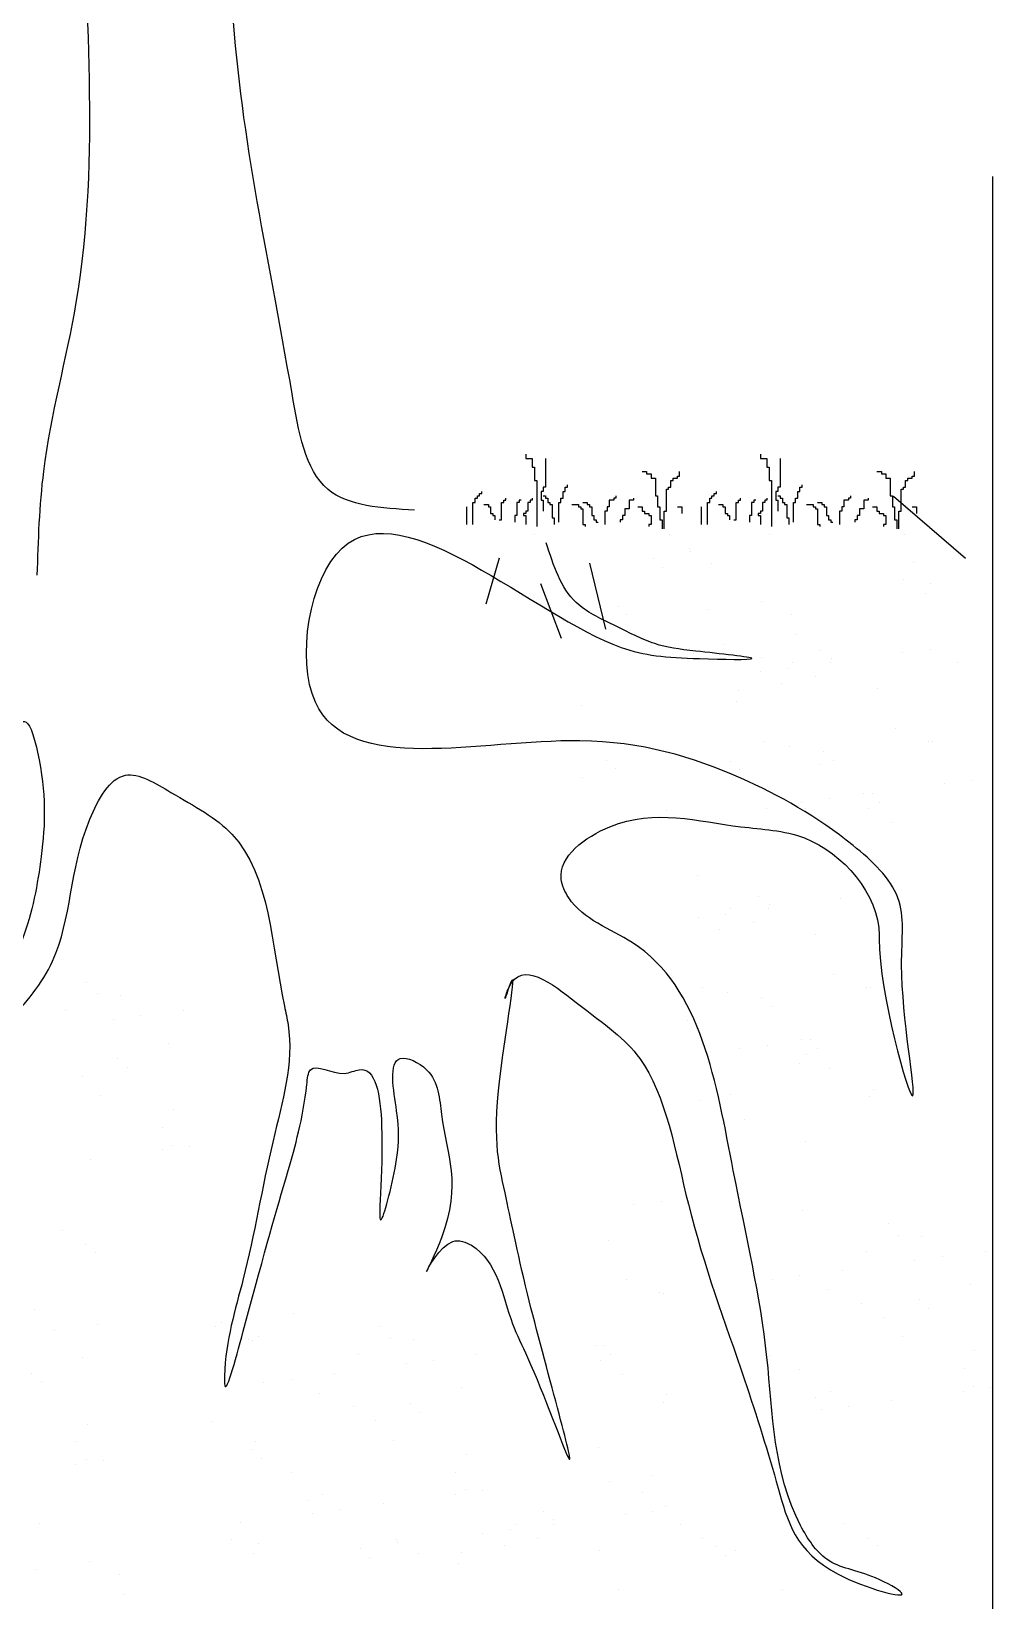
# Model space of a CAD drawing. Extents: x 109 to 4309, y -673 to 2245.
# Drawn here: x 3311 to 3674, y 600 to 1193 of the extents above; entities that cross this region are included whole.
import ezdxf

# ---------------------------------------------------------------- set-up
doc = ezdxf.new("R2010")
doc.units = 0
doc.header["$MEASUREMENT"] = 0
doc.layers.add('STAIR', color=140, linetype='CONTINUOUS')
doc.layers.add('TREE', color=3, linetype='CONTINUOUS')

msp = doc.modelspace()

# ---------------------------------------------------------------- linework, layer by layer
at = {"layer": 'STAIR', "linetype": 'CONTINUOUS'}
msp.add_line((3674.32, 1138.64), (3674.32, 469.79), dxfattribs=at)
at = {"layer": 'TREE', "linetype": 'CONTINUOUS'}
for p, q in [((3497.67, 1033.59), (3497.67, 1031.93)), ((3586.45, 1033.59), (3586.45, 1031.93)), ((3497.67, 1031.93), (3500.17, 1031.93)), ((3500.17, 1031.93), (3500.17, 1028.6)), ((3500.17, 1028.6), (3501, 1028.6)), ((3501, 1028.6), (3501, 1023.62)), ((3505.16, 1031.93), (3505.16, 1021.13)), ((3586.45, 1031.93), (3588.95, 1031.93)), ((3588.95, 1031.93), (3588.95, 1028.6)), ((3588.95, 1028.6), (3589.78, 1028.6)), ((3589.78, 1028.6), (3589.78, 1023.62)), ((3593.94, 1031.93), (3593.94, 1021.13)), ((3501, 1023.62), (3501.83, 1023.62)), ((3501.83, 1023.62), (3501.83, 1006.17)), ((3505.16, 1021.13), (3504.33, 1021.13)), ((3504.33, 1021.13), (3504.33, 1019.46)), ((3512.65, 1019.46), (3512.65, 1021.13)), ((3512.65, 1021.13), (3513.48, 1021.13)), ((3513.48, 1021.13), (3513.48, 1021.96)), ((3541.77, 1026.94), (3543.43, 1026.94)), ((3543.43, 1026.94), (3543.43, 1026.11)), ((3543.43, 1026.11), (3545.1, 1026.11)), ((3545.1, 1026.11), (3545.1, 1024.45)), ((3545.1, 1024.45), (3546.76, 1024.45)), ((3546.76, 1024.45), (3546.76, 1017.8)), ((3551.75, 1020.29), (3551.75, 1021.13)), ((3551.75, 1021.13), (3552.59, 1021.13)), ((3552.59, 1021.13), (3552.59, 1023.62)), ((3552.59, 1023.62), (3553.42, 1023.62)), ((3553.42, 1023.62), (3553.42, 1024.45)), ((3553.42, 1024.45), (3555.08, 1024.45)), ((3555.08, 1024.45), (3555.08, 1025.28)), ((3555.08, 1025.28), (3555.91, 1025.28)), ((3555.91, 1025.28), (3555.91, 1026.94)), ((3589.78, 1023.62), (3590.61, 1023.62)), ((3590.61, 1023.62), (3590.61, 1006.17)), ((3593.94, 1021.13), (3593.11, 1021.13)), ((3593.11, 1021.13), (3593.11, 1019.46)), ((3601.43, 1019.46), (3601.43, 1021.13)), ((3601.43, 1021.13), (3602.26, 1021.13)), ((3602.26, 1021.13), (3602.26, 1021.96)), ((3630.55, 1026.94), (3632.22, 1026.94)), ((3632.22, 1026.94), (3632.22, 1026.11)), ((3632.22, 1026.11), (3633.88, 1026.11)), ((3633.88, 1026.11), (3633.88, 1024.45)), ((3633.88, 1024.45), (3635.54, 1024.45)), ((3635.54, 1024.45), (3635.54, 1017.8)), ((3640.54, 1020.29), (3640.54, 1021.13)), ((3640.54, 1021.13), (3641.37, 1021.13)), ((3641.37, 1021.13), (3641.37, 1023.62)), ((3641.37, 1023.62), (3642.2, 1023.62)), ((3642.2, 1023.62), (3642.2, 1024.45)), ((3642.2, 1024.45), (3643.87, 1024.45)), ((3643.87, 1024.45), (3643.87, 1025.28)), ((3643.87, 1025.28), (3644.7, 1025.28)), ((3644.7, 1025.28), (3644.7, 1026.94)), ((3477.7, 1007), (3477.7, 1015.31)), ((3477.7, 1015.31), (3478.53, 1015.31)), ((3478.53, 1015.31), (3478.53, 1016.97)), ((3478.53, 1016.97), (3479.37, 1016.97)), ((3479.37, 1016.97), (3479.37, 1017.8)), ((3479.37, 1017.8), (3480.2, 1017.8)), ((3480.2, 1017.8), (3480.2, 1018.63)), ((3480.2, 1018.63), (3481.03, 1018.63)), ((3481.03, 1018.63), (3481.03, 1019.46)), ((3488.52, 1008.66), (3488.52, 1015.31)), ((3488.52, 1015.31), (3489.35, 1015.31)), ((3489.35, 1015.31), (3489.35, 1016.14)), ((3489.35, 1016.14), (3490.18, 1016.14)), ((3490.18, 1016.14), (3490.18, 1016.97)), ((3495.17, 1015.31), (3494.34, 1015.31)), ((3494.34, 1015.31), (3494.34, 1010.32)), ((3496.01, 1016.14), (3495.17, 1016.14)), ((3495.17, 1016.14), (3495.17, 1015.31)), ((3499.33, 1015.31), (3498.5, 1015.31)), ((3498.5, 1015.31), (3498.5, 1011.99)), ((3500.17, 1016.14), (3499.33, 1016.14)), ((3499.33, 1016.14), (3499.33, 1015.31)), ((3500.17, 1016.97), (3500.17, 1016.14)), ((3504.33, 1019.46), (3503.5, 1019.46)), ((3503.5, 1019.46), (3503.5, 1016.14)), ((3503.5, 1016.14), (3504.33, 1016.14)), ((3504.33, 1017.8), (3505.16, 1017.8)), ((3504.33, 1016.14), (3504.33, 1011.99)), ((3505.16, 1017.8), (3505.16, 1016.97)), ((3505.16, 1016.97), (3505.99, 1016.97)), ((3505.99, 1016.97), (3505.99, 1015.31)), ((3505.99, 1015.31), (3506.82, 1015.31)), ((3506.82, 1015.31), (3506.82, 1014.48)), ((3510.15, 1007.83), (3510.15, 1015.31)), ((3510.15, 1015.31), (3510.98, 1015.31)), ((3510.98, 1015.31), (3510.98, 1016.97)), ((3510.98, 1016.97), (3511.82, 1016.97)), ((3511.82, 1016.97), (3511.82, 1019.46)), ((3511.82, 1019.46), (3512.65, 1019.46)), ((3519.3, 1015.31), (3520.97, 1015.31)), ((3520.97, 1015.31), (3520.97, 1014.48)), ((3530.95, 1016.14), (3529.29, 1016.14)), ((3529.29, 1016.14), (3529.29, 1013.65)), ((3531.78, 1016.97), (3530.95, 1016.97)), ((3530.95, 1016.97), (3530.95, 1016.14)), ((3531.78, 1017.8), (3531.78, 1016.97)), ((3538.44, 1016.14), (3536.78, 1016.14)), ((3536.78, 1016.14), (3536.78, 1012.82)), ((3538.44, 1016.97), (3538.44, 1016.14)), ((3546.76, 1017.8), (3547.59, 1017.8)), ((3547.59, 1017.8), (3547.59, 1013.65)), ((3550.92, 1011.99), (3550.92, 1020.29)), ((3550.92, 1020.29), (3551.75, 1020.29)), ((3566.49, 1007), (3566.49, 1015.31)), ((3566.49, 1015.31), (3567.32, 1015.31)), ((3567.32, 1015.31), (3567.32, 1016.97)), ((3567.32, 1016.97), (3568.15, 1016.97)), ((3568.15, 1016.97), (3568.15, 1017.8)), ((3568.15, 1017.8), (3568.98, 1017.8)), ((3568.98, 1017.8), (3568.98, 1018.63)), ((3568.98, 1018.63), (3569.81, 1018.63)), ((3569.81, 1018.63), (3569.81, 1019.46)), ((3577.3, 1008.66), (3577.3, 1015.31)), ((3577.3, 1015.31), (3578.13, 1015.31)), ((3578.13, 1015.31), (3578.13, 1016.14)), ((3578.13, 1016.14), (3578.97, 1016.14)), ((3578.97, 1016.14), (3578.97, 1016.97)), ((3583.96, 1015.31), (3583.13, 1015.31)), ((3583.13, 1015.31), (3583.13, 1010.32)), ((3584.79, 1016.14), (3583.96, 1016.14)), ((3583.96, 1016.14), (3583.96, 1015.31)), ((3588.12, 1015.31), (3587.29, 1015.31)), ((3587.29, 1015.31), (3587.29, 1011.99)), ((3588.95, 1016.14), (3588.12, 1016.14)), ((3588.12, 1016.14), (3588.12, 1015.31)), ((3588.95, 1016.97), (3588.95, 1016.14)), ((3593.11, 1019.46), (3592.28, 1019.46)), ((3592.28, 1019.46), (3592.28, 1016.14)), ((3592.28, 1016.14), (3593.11, 1016.14)), ((3593.11, 1017.8), (3593.94, 1017.8)), ((3593.11, 1016.14), (3593.11, 1011.99)), ((3593.94, 1017.8), (3593.94, 1016.97)), ((3593.94, 1016.97), (3594.77, 1016.97)), ((3594.77, 1016.97), (3594.77, 1015.31)), ((3594.77, 1015.31), (3595.61, 1015.31)), ((3595.61, 1015.31), (3595.61, 1014.48)), ((3598.93, 1007.83), (3598.93, 1015.31)), ((3598.93, 1015.31), (3599.77, 1015.31)), ((3599.77, 1015.31), (3599.77, 1016.97)), ((3599.77, 1016.97), (3600.6, 1016.97)), ((3600.6, 1016.97), (3600.6, 1019.46)), ((3600.6, 1019.46), (3601.43, 1019.46)), ((3608.09, 1015.31), (3609.75, 1015.31)), ((3609.75, 1015.31), (3609.75, 1014.48)), ((3619.74, 1016.14), (3618.07, 1016.14)), ((3618.07, 1016.14), (3618.07, 1013.65)), ((3620.57, 1016.97), (3619.74, 1016.97)), ((3619.74, 1016.97), (3619.74, 1016.14)), ((3620.57, 1017.8), (3620.57, 1016.97)), ((3627.22, 1016.14), (3625.56, 1016.14)), ((3625.56, 1016.14), (3625.56, 1012.82)), ((3627.22, 1016.97), (3627.22, 1016.14)), ((3635.54, 1017.8), (3636.38, 1017.8)), ((3636.38, 1017.8), (3636.38, 1013.65)), ((3639.71, 1011.99), (3639.71, 1020.29)), ((3639.71, 1020.29), (3640.54, 1020.29)), ((3475.21, 1013.65), (3475.21, 1007)), ((3481.86, 1014.48), (3483.53, 1014.48)), ((3483.53, 1014.48), (3483.53, 1013.65)), ((3483.53, 1013.65), (3484.36, 1013.65)), ((3484.36, 1013.65), (3484.36, 1011.16)), ((3484.36, 1011.16), (3485.19, 1011.16)), ((3485.19, 1011.16), (3485.19, 1010.32)), ((3485.19, 1010.32), (3486.02, 1010.32)), ((3486.02, 1010.32), (3486.02, 1008.66)), ((3494.34, 1010.32), (3493.51, 1010.32)), ((3493.51, 1010.32), (3493.51, 1007.83)), ((3497.67, 1011.16), (3496.84, 1011.16)), ((3496.84, 1011.16), (3496.84, 1010.32)), ((3496.84, 1010.32), (3497.67, 1010.32)), ((3498.5, 1011.99), (3497.67, 1011.99)), ((3497.67, 1011.99), (3497.67, 1011.16)), ((3497.67, 1010.32), (3497.67, 1007)), ((3506.82, 1014.48), (3507.66, 1014.48)), ((3507.66, 1014.48), (3507.66, 1009.49)), ((3507.66, 1009.49), (3508.49, 1009.49)), ((3508.49, 1009.49), (3508.49, 1007)), ((3515.14, 1014.48), (3517.64, 1014.48)), ((3517.64, 1014.48), (3517.64, 1013.65)), ((3517.64, 1013.65), (3518.47, 1013.65)), ((3518.47, 1013.65), (3518.47, 1012.82)), ((3518.47, 1012.82), (3519.3, 1012.82)), ((3519.3, 1012.82), (3519.3, 1007)), ((3520.97, 1014.48), (3521.8, 1014.48)), ((3521.8, 1014.48), (3521.8, 1013.65)), ((3521.8, 1013.65), (3522.63, 1013.65)), ((3522.63, 1013.65), (3522.63, 1010.32)), ((3522.63, 1010.32), (3523.46, 1010.32)), ((3523.46, 1010.32), (3523.46, 1008.66)), ((3528.46, 1011.99), (3527.62, 1011.99)), ((3527.62, 1011.99), (3527.62, 1007)), ((3529.29, 1013.65), (3528.46, 1013.65)), ((3528.46, 1013.65), (3528.46, 1011.99)), ((3535.11, 1010.32), (3534.28, 1010.32)), ((3534.28, 1010.32), (3534.28, 1008.66)), ((3536.78, 1012.82), (3535.11, 1012.82)), ((3535.11, 1012.82), (3535.11, 1010.32)), ((3540.1, 1013.65), (3541.77, 1013.65)), ((3541.77, 1013.65), (3541.77, 1011.99)), ((3541.77, 1011.99), (3542.6, 1011.99)), ((3542.6, 1011.99), (3542.6, 1011.16)), ((3542.6, 1011.16), (3544.27, 1011.16)), ((3544.27, 1011.16), (3544.27, 1010.32)), ((3544.27, 1010.32), (3545.1, 1010.32)), ((3545.1, 1010.32), (3545.1, 1007)), ((3547.59, 1013.65), (3548.43, 1013.65)), ((3548.43, 1013.65), (3548.43, 1008.66)), ((3550.09, 1005.34), (3550.09, 1011.99)), ((3550.09, 1011.99), (3550.92, 1011.99)), ((3555.08, 1013.65), (3556.75, 1013.65)), ((3556.75, 1013.65), (3556.75, 1011.16)), ((3563.99, 1013.65), (3563.99, 1007)), ((3570.65, 1014.48), (3572.31, 1014.48)), ((3572.31, 1014.48), (3572.31, 1013.65)), ((3572.31, 1013.65), (3573.14, 1013.65)), ((3573.14, 1013.65), (3573.14, 1011.16)), ((3573.14, 1011.16), (3573.97, 1011.16)), ((3573.97, 1011.16), (3573.97, 1010.32)), ((3573.97, 1010.32), (3574.81, 1010.32)), ((3574.81, 1010.32), (3574.81, 1008.66)), ((3583.13, 1010.32), (3582.29, 1010.32)), ((3582.29, 1010.32), (3582.29, 1007.83)), ((3586.45, 1011.16), (3585.62, 1011.16)), ((3585.62, 1011.16), (3585.62, 1010.32)), ((3585.62, 1010.32), (3586.45, 1010.32)), ((3587.29, 1011.99), (3586.45, 1011.99)), ((3586.45, 1011.99), (3586.45, 1011.16)), ((3586.45, 1010.32), (3586.45, 1007)), ((3595.61, 1014.48), (3596.44, 1014.48)), ((3596.44, 1014.48), (3596.44, 1009.49)), ((3596.44, 1009.49), (3597.27, 1009.49)), ((3597.27, 1009.49), (3597.27, 1007)), ((3603.93, 1014.48), (3606.42, 1014.48)), ((3606.42, 1014.48), (3606.42, 1013.65)), ((3606.42, 1013.65), (3607.26, 1013.65)), ((3607.26, 1013.65), (3607.26, 1012.82)), ((3607.26, 1012.82), (3608.09, 1012.82)), ((3608.09, 1012.82), (3608.09, 1007)), ((3609.75, 1014.48), (3610.58, 1014.48)), ((3610.58, 1014.48), (3610.58, 1013.65)), ((3610.58, 1013.65), (3611.42, 1013.65)), ((3611.42, 1013.65), (3611.42, 1010.32)), ((3611.42, 1010.32), (3612.25, 1010.32)), ((3612.25, 1010.32), (3612.25, 1008.66)), ((3617.24, 1011.99), (3616.41, 1011.99)), ((3616.41, 1011.99), (3616.41, 1007)), ((3618.07, 1013.65), (3617.24, 1013.65)), ((3617.24, 1013.65), (3617.24, 1011.99)), ((3623.9, 1010.32), (3623.06, 1010.32)), ((3623.06, 1010.32), (3623.06, 1008.66)), ((3625.56, 1012.82), (3623.9, 1012.82)), ((3623.9, 1012.82), (3623.9, 1010.32)), ((3628.89, 1013.65), (3630.55, 1013.65)), ((3630.55, 1013.65), (3630.55, 1011.99)), ((3630.55, 1011.99), (3631.38, 1011.99)), ((3631.38, 1011.99), (3631.38, 1011.16)), ((3631.38, 1011.16), (3633.05, 1011.16)), ((3633.05, 1011.16), (3633.05, 1010.32)), ((3633.05, 1010.32), (3633.88, 1010.32)), ((3633.88, 1010.32), (3633.88, 1007)), ((3636.38, 1013.65), (3637.21, 1013.65)), ((3637.21, 1013.65), (3637.21, 1008.66)), ((3638.87, 1005.34), (3638.87, 1011.99)), ((3638.87, 1011.99), (3639.71, 1011.99)), ((3643.87, 1013.65), (3645.53, 1013.65)), ((3645.53, 1013.65), (3645.53, 1011.16)), ((3487.69, 1008.66), (3488.52, 1008.66)), ((3500.99, 1003.26), (3500.99, 1003.26)), ((3519.3, 1007), (3520.14, 1007)), ((3520.14, 1007), (3520.14, 1006.17)), ((3523.46, 1008.66), (3524.3, 1008.66)), ((3524.3, 1008.66), (3524.3, 1007.83)), ((3524.3, 1007.83), (3525.13, 1007.83)), ((3534.28, 1008.66), (3533.45, 1008.66)), ((3533.45, 1008.66), (3533.45, 1007.83)), ((3545.1, 1007), (3544.27, 1007)), ((3544.27, 1007), (3544.27, 1006.17)), ((3548.43, 1008.66), (3549.26, 1008.66)), ((3549.26, 1008.66), (3549.26, 1005.34)), ((3576.47, 1008.66), (3577.3, 1008.66)), ((3589.78, 1003.26), (3589.78, 1003.26)), ((3608.09, 1007), (3608.92, 1007)), ((3608.92, 1007), (3608.92, 1006.17)), ((3612.25, 1008.66), (3613.08, 1008.66)), ((3613.08, 1008.66), (3613.08, 1007.83)), ((3613.08, 1007.83), (3613.91, 1007.83)), ((3623.06, 1008.66), (3622.23, 1008.66)), ((3622.23, 1008.66), (3622.23, 1007.83)), ((3633.88, 1007), (3633.05, 1007)), ((3633.05, 1007), (3633.05, 1006.17)), ((3637.21, 1008.66), (3638.04, 1008.66)), ((3638.04, 1008.66), (3638.04, 1005.34)), ((3552.15, 1003.02), (3552.15, 1003.02)), ((3559.48, 997.72), (3559.48, 997.72)), ((3640.94, 1003.02), (3640.94, 1003.02)), ((3545.88, 994.05), (3545.88, 994.05)), ((3559.83, 996.61), (3559.83, 996.61)), ((3567.91, 992.35), (3567.91, 992.35)), ((3644.2, 992.58), (3644.2, 992.58)), ((3549.56, 990.67), (3549.56, 990.67)), ((3640.63, 986.21), (3640.63, 986.21)), ((3649.07, 980.84), (3649.07, 980.84)), ((3650.92, 984.54), (3650.92, 984.54)), ((3532.86, 975.91), (3532.86, 975.91)), ((3566.96, 974.73), (3566.96, 974.73)), ((3586.88, 977.85), (3586.88, 977.85)), ((3535.99, 972.9), (3535.99, 972.9)), ((3598.27, 973.01), (3598.27, 973.01)), ((3573.04, 961.71), (3573.04, 961.71)), ((3600.2, 965.29), (3600.2, 965.29)), ((3546.37, 958.2), (3546.37, 958.2)), ((3556.78, 959.57), (3556.78, 959.57)), ((3561.09, 958.07), (3561.09, 958.07)), ((3586.87, 956.49), (3586.87, 956.49)), ((3609.24, 959.4), (3609.24, 959.4)), ((3613.32, 956.44), (3613.32, 956.44)), ((3640.24, 958.37), (3640.24, 958.37)), ((3650.65, 959.74), (3650.65, 959.74)), ((3586.4, 951.28), (3586.4, 951.28)), ((3596.81, 952.65), (3596.81, 952.65)), ((3598.77, 954.68), (3598.77, 954.68)), ((3613.07, 954.8), (3613.07, 954.8)), ((3661.05, 954.79), (3661.05, 954.79)), ((3578.31, 944.21), (3578.31, 944.21)), ((3594.43, 946.88), (3594.43, 946.88)), ((3607.2, 949.31), (3607.2, 949.31)), ((3630.66, 944.88), (3630.66, 944.88)), ((3518.62, 938.39), (3518.62, 938.39)), ((3577.32, 939.94), (3577.32, 939.94)), ((3637.57, 929.96), (3637.57, 929.96)), ((3587.87, 924.86), (3587.87, 924.86)), ((3597.42, 922.98), (3597.42, 922.98)), ((3610.37, 921.09), (3610.37, 921.09)), ((3650.16, 924.98), (3650.16, 924.98)), ((3651.44, 924.93), (3651.44, 924.93)), ((3528.14, 917.86), (3528.14, 917.86)), ((3531.82, 914.48), (3531.82, 914.48)), ((3575.24, 917.28), (3575.24, 917.28)), ((3578.37, 914.26), (3578.37, 914.26)), ((3609.34, 916.09), (3609.34, 916.09)), ((3614.05, 917.71), (3614.05, 917.71)), ((3519.24, 911.23), (3519.24, 911.23)), ((3655.96, 908.82), (3655.96, 908.82)), ((3666.37, 910.2), (3666.37, 910.2)), ((3612.53, 903.11), (3612.53, 903.11)), ((3625.65, 905.14), (3625.65, 905.14)), ((3628.79, 905.25), (3628.79, 905.25)), ((3551.12, 898.77), (3551.12, 898.77)), ((3588.75, 899.57), (3588.75, 899.57)), ((3599.16, 900.94), (3599.16, 900.94)), ((3602.12, 901.74), (3602.12, 901.74)), ((3603.47, 899.44), (3603.47, 899.44)), ((3627.51, 899.61), (3627.51, 899.61)), ((3631.45, 901.77), (3631.45, 901.77)), ((3635.95, 894.24), (3635.95, 894.24)), ((3562.83, 874.32), (3562.83, 874.32)), ((3575.31, 861.59), (3575.31, 861.59)), ((3585.79, 866.31), (3585.79, 866.31)), ((3589.62, 861.71), (3589.62, 861.71)), ((3589.86, 863.36), (3589.86, 863.36)), ((3616.78, 865.29), (3616.78, 865.29)), ((3627.19, 866.66), (3627.19, 866.66)), ((3562.95, 858.2), (3562.95, 858.2)), ((3573.36, 859.57), (3573.36, 859.57)), ((3583.75, 856.22), (3583.75, 856.22)), ((3570.97, 853.8), (3570.97, 853.8)), ((3607.21, 851.79), (3607.21, 851.79)), ((3331.69, 833.86), (3331.69, 833.86)), ((3564.42, 831.78), (3564.42, 831.78)), ((3614.11, 836.88), (3614.11, 836.88)), ((3626.7, 831.89), (3626.7, 831.89)), ((3627.98, 831.84), (3627.98, 831.84)), ((3335.63, 829.38), (3335.63, 829.38)), ((3344.28, 828.87), (3344.28, 828.87)), ((3573.96, 829.9), (3573.96, 829.9)), ((3586.91, 828), (3586.91, 828)), ((3323.42, 823.11), (3323.42, 823.11)), ((3341.64, 819.7), (3341.64, 819.7)), ((3352.05, 821.07), (3352.05, 821.07)), ((3368.31, 823.21), (3368.31, 823.21)), ((3558.99, 819.24), (3558.99, 819.24)), ((3590.59, 824.63), (3590.59, 824.63)), ((3563.06, 816.29), (3563.06, 816.29)), ((3362.68, 810.63), (3362.68, 810.63)), ((3578.67, 808.65), (3578.67, 808.65)), ((3589.08, 810.02), (3589.08, 810.02)), ((3602.19, 812.06), (3602.19, 812.06)), ((3605.34, 812.16), (3605.34, 812.16)), ((3607.99, 808.68), (3607.99, 808.68)), ((3343.33, 804.86), (3343.33, 804.86)), ((3347.01, 801.49), (3347.01, 801.49)), ((3601.32, 803.19), (3601.32, 803.19)), ((3604.06, 806.52), (3604.06, 806.52)), ((3330.07, 798.13), (3330.07, 798.13)), ((3612.49, 801.15), (3612.49, 801.15)), ((3336.89, 790.84), (3336.89, 790.84)), ((3575.22, 791.36), (3575.22, 791.36)), ((3627.9, 790.44), (3627.9, 790.44)), ((3629.24, 793.31), (3629.24, 793.31)), ((3364.41, 785.54), (3364.41, 785.54)), ((3563.68, 789.13), (3563.68, 789.13)), ((3360.44, 778.79), (3360.44, 778.79)), ((3580.57, 781.7), (3580.57, 781.7)), ((3363.94, 772.09), (3363.94, 772.09)), ((3370.49, 771.71), (3370.49, 771.71)), ((3603.45, 773.52), (3603.45, 773.52)), ((3332.91, 766.76), (3332.91, 766.76)), ((3360.08, 770.34), (3360.08, 770.34)), ((3538.54, 749.65), (3538.54, 749.65)), ((3548.95, 751.02), (3548.95, 751.02)), ((3602.26, 747.61), (3602.26, 747.61)), ((3634.88, 742.65), (3634.88, 742.65)), ((3322.58, 739.8), (3322.58, 739.8)), ((3528.97, 736.16), (3528.97, 736.16)), ((3638.81, 738.17), (3638.81, 738.17)), ((3647.47, 737.67), (3647.47, 737.67)), ((3331.01, 734.42), (3331.01, 734.42)), ((3335.09, 731.47), (3335.09, 731.47)), ((3626.6, 731.9), (3626.6, 731.9)), ((3671.49, 732), (3671.49, 732)), ((3617.66, 724.91), (3617.66, 724.91)), ((3644.82, 728.49), (3644.82, 728.49)), ((3655.23, 729.86), (3655.23, 729.86)), ((3535.87, 721.24), (3535.87, 721.24)), ((3590.99, 721.4), (3590.99, 721.4)), ((3601.4, 722.77), (3601.4, 722.77)), ((3665.86, 719.42), (3665.86, 719.42)), ((3548.46, 716.26), (3548.46, 716.26)), ((3549.74, 716.21), (3549.74, 716.21)), ((3611.84, 717.48), (3611.84, 717.48)), ((3646.51, 713.66), (3646.51, 713.66)), ((3311.68, 709.98), (3311.68, 709.98)), ((3409.92, 708.52), (3409.92, 708.52)), ((3624.82, 712.3), (3624.82, 712.3)), ((3633.26, 706.93), (3633.26, 706.93)), ((3650.19, 710.28), (3650.19, 710.28)), ((3319.45, 702.17), (3319.45, 702.17)), ((3335.71, 704.31), (3335.71, 704.31)), ((3380.25, 703.45), (3380.25, 703.45)), ((3382.75, 704.94), (3382.75, 704.94)), ((3442.53, 703.57), (3442.53, 703.57)), ((3392.84, 698.47), (3392.84, 698.47)), ((3394.12, 698.42), (3394.12, 698.42)), ((3396.59, 699.72), (3396.59, 699.72)), ((3446.47, 699.09), (3446.47, 699.09)), ((3455.13, 698.58), (3455.13, 698.58)), ((3523.95, 696.42), (3523.95, 696.42)), ((3527.1, 696.53), (3527.1, 696.53)), ((3640.07, 699.64), (3640.07, 699.64)), ((3330.08, 691.73), (3330.08, 691.73)), ((3434.26, 692.81), (3434.26, 692.81)), ((3452.48, 689.4), (3452.48, 689.4)), ((3462.89, 690.77), (3462.89, 690.77)), ((3479.15, 692.91), (3479.15, 692.91)), ((3525.82, 690.89), (3525.82, 690.89)), ((3529.75, 693.05), (3529.75, 693.05)), ((3590.07, 692.73), (3590.07, 692.73)), ((3667.59, 694.34), (3667.59, 694.34)), ((3310.73, 685.97), (3310.73, 685.97)), ((3409.06, 683.68), (3409.06, 683.68)), ((3425.32, 685.83), (3425.32, 685.83)), ((3534.25, 685.52), (3534.25, 685.52)), ((3601.34, 687.47), (3601.34, 687.47)), ((3663.62, 687.59), (3663.62, 687.59)), ((3314.41, 682.59), (3314.41, 682.59)), ((3398.65, 682.31), (3398.65, 682.31)), ((3419.5, 678.39), (3419.5, 678.39)), ((3473.52, 680.33), (3473.52, 680.33)), ((3551, 677.67), (3551, 677.67)), ((3607.47, 676.78), (3607.47, 676.78)), ((3613.1, 678.94), (3613.1, 678.94)), ((3663.26, 679.13), (3663.26, 679.13)), ((3667.12, 680.89), (3667.12, 680.89)), ((3673.67, 680.51), (3673.67, 680.51)), ((3432.48, 673.21), (3432.48, 673.21)), ((3454.17, 674.57), (3454.17, 674.57)), ((3457.85, 671.19), (3457.85, 671.19)), ((3549.66, 674.81), (3549.66, 674.81)), ((3609.43, 672.05), (3609.43, 672.05)), ((3619.84, 673.42), (3619.84, 673.42)), ((3636.1, 675.56), (3636.1, 675.56)), ((3331.81, 666.65), (3331.81, 666.65)), ((3378.63, 667.73), (3378.63, 667.73)), ((3440.92, 667.84), (3440.92, 667.84)), ((3327.84, 659.9), (3327.84, 659.9)), ((3395.38, 659.88), (3395.38, 659.88)), ((3447.73, 660.55), (3447.73, 660.55)), ((3331.34, 653.2), (3331.34, 653.2)), ((3394.04, 657.02), (3394.04, 657.02)), ((3397.73, 653.64), (3397.73, 653.64)), ((3475.25, 655.25), (3475.25, 655.25)), ((3525.21, 657.89), (3525.21, 657.89)), ((3327.48, 651.45), (3327.48, 651.45)), ((3337.89, 652.82), (3337.89, 652.82)), ((3408.99, 648.38), (3408.99, 648.38)), ((3471.28, 648.5), (3471.28, 648.5)), ((3545.54, 647.17), (3545.54, 647.17)), ((3474.78, 641.8), (3474.78, 641.8)), ((3481.33, 641.42), (3481.33, 641.42)), ((3529.28, 645.03), (3529.28, 645.03)), ((3415.13, 637.7), (3415.13, 637.7)), ((3420.76, 639.85), (3420.76, 639.85)), ((3443.76, 636.47), (3443.76, 636.47)), ((3470.92, 640.05), (3470.92, 640.05)), ((3541.97, 640.81), (3541.97, 640.81)), ((3550.4, 635.43), (3550.4, 635.43)), ((3389.92, 629.38), (3389.92, 629.38)), ((3417.09, 632.96), (3417.09, 632.96)), ((3427.5, 634.33), (3427.5, 634.33)), ((3504.29, 633.41), (3504.29, 633.41)), ((3508.36, 630.46), (3508.36, 630.46)), ((3535.28, 632.39), (3535.28, 632.39)), ((3545.69, 633.76), (3545.69, 633.76)), ((3313.63, 629.16), (3313.63, 629.16)), ((3481.45, 625.3), (3481.45, 625.3)), ((3491.86, 626.67), (3491.86, 626.67)), ((3493.81, 628.69), (3493.81, 628.69)), ((3502.25, 623.32), (3502.25, 623.32)), ((3508.12, 628.81), (3508.12, 628.81)), ((3556.09, 628.81), (3556.09, 628.81)), ((3564.53, 623.43), (3564.53, 623.43)), ((3618.38, 628.92), (3618.38, 628.92)), ((3626.81, 623.55), (3626.81, 623.55)), ((3386.35, 623.02), (3386.35, 623.02)), ((3394.79, 617.64), (3394.79, 617.64)), ((3396.64, 621.34), (3396.64, 621.34)), ((3435.04, 619.45), (3435.04, 619.45)), ((3448.63, 623.13), (3448.63, 623.13)), ((3448.99, 622.01), (3448.99, 622.01)), ((3457.07, 617.76), (3457.07, 617.76)), ((3473.36, 618.23), (3473.36, 618.23)), ((3489.47, 620.9), (3489.47, 620.9)), ((3525.71, 618.89), (3525.71, 618.89)), ((3569.5, 620.21), (3569.5, 620.21)), ((3576.87, 618.65), (3576.87, 618.65)), ((3630.89, 620.6), (3630.89, 620.6)), ((3312.68, 611.53), (3312.68, 611.53)), ((3332.6, 614.66), (3332.6, 614.66)), ((3438.72, 616.08), (3438.72, 616.08)), ((3472.37, 613.95), (3472.37, 613.95)), ((3573.18, 616.83), (3573.18, 616.83)), ((3343.99, 609.82), (3343.99, 609.82)), ((3345.92, 602.09), (3345.92, 602.09)), ((3532.61, 603.98), (3532.61, 603.98)), ((3594.89, 604.09), (3594.89, 604.09))]:
    msp.add_line(p, q, dxfattribs=at)
at = {"layer": 'TREE'}
for p, q in [((3636.84, 1017.68), (3664.04, 994.19)), ((3487.69, 994.15), (3482.58, 976.8)), ((3521.82, 992.37), (3527.88, 967.35)), ((3503.25, 984.66), (3511.12, 964.01))]:
    msp.add_line(p, q, dxfattribs=at)
for points in [[(3455.62, 1012.36), (3422.89, 1020.23), (3409.27, 1056.51), (3386.56, 1206.19), (3386.56, 1315.05), (3386.56, 1378.54), (3404.73, 1473.79), (3431.97, 1541.83), (3463.76, 1582.65), (3527.34, 1609.86), (3586.38, 1650.68)], [(3312.88, 987.74), (3315.34, 1027.05), (3327.64, 1090.93), (3330.1, 1260.45), (3342.4, 1442.73)], [(3259.35, 880.64), (3278.97, 894.02), (3295.96, 913.81), (3308.7, 932.19), (3312.94, 920.88), (3314.36, 881.3), (3307.28, 850.2), (3288.88, 821.92), (3202.01, 746.56), (3277.56, 795.06), (3292.4, 811.05), (3301.62, 819.1), (3318.6, 841.71), (3332.76, 895.43), (3346.21, 912.08), (3363.43, 905.63), (3386.54, 889.78), (3406.36, 824.75), (3407.77, 817.68), (3402.11, 773.86), (3390.79, 721.56), (3383.71, 684.8), (3383.71, 681.97), (3390.79, 701.76), (3407.77, 762.55), (3414.85, 795.06), (3416.27, 800.72), (3429, 799.31), (3434.67, 800.72), (3443.16, 779.51), (3443.16, 744.17), (3448.82, 766.79), (3448.82, 785.17), (3450.23, 804.96), (3460.14, 800.72), (3465.8, 783.76), (3465.8, 737.11), (3460.14, 724.38), (3470.05, 735.69), (3477.13, 734.28), (3492.7, 704.59), (3498.36, 691.87), (3513.93, 653.7), (3498.36, 715.9), (3489.87, 754.07), (3488.45, 802.13), (3491.28, 831.82), (3489.87, 827.58), (3491.28, 831.82), (3516.76, 826.16), (3540.82, 804.96), (3559.22, 749.83), (3580.45, 683.39), (3593.19, 642.39), (3615.84, 609.88), (3639.9, 602.81), (3629.99, 608.46), (3611.59, 615.53), (3601.68, 628.26), (3588.94, 691.87), (3576.2, 762.55), (3537.99, 848.78), (3513.93, 865.75), (3511.1, 872.81), (3529.5, 892.61), (3579.04, 892.61), (3603.1, 888.37), (3631.41, 851.61), (3631.41, 850.2), (3644.14, 790.82), (3639.9, 840.3), (3638.48, 865.75), (3621.5, 885.54), (3579.04, 910.98), (3518.17, 925.12), (3418.11, 939.74), (3428.26, 998.04), (3533.74, 960.46), (3563.47, 956.22), (3583.28, 956.22), (3562.05, 959.05), (3546.48, 961.87), (3530.91, 968.94), (3516.76, 977.42), (3505.44, 1000.04)]]:
    msp.add_spline(points, degree=3, dxfattribs=at)

doc.saveas('drawing.dxf')
